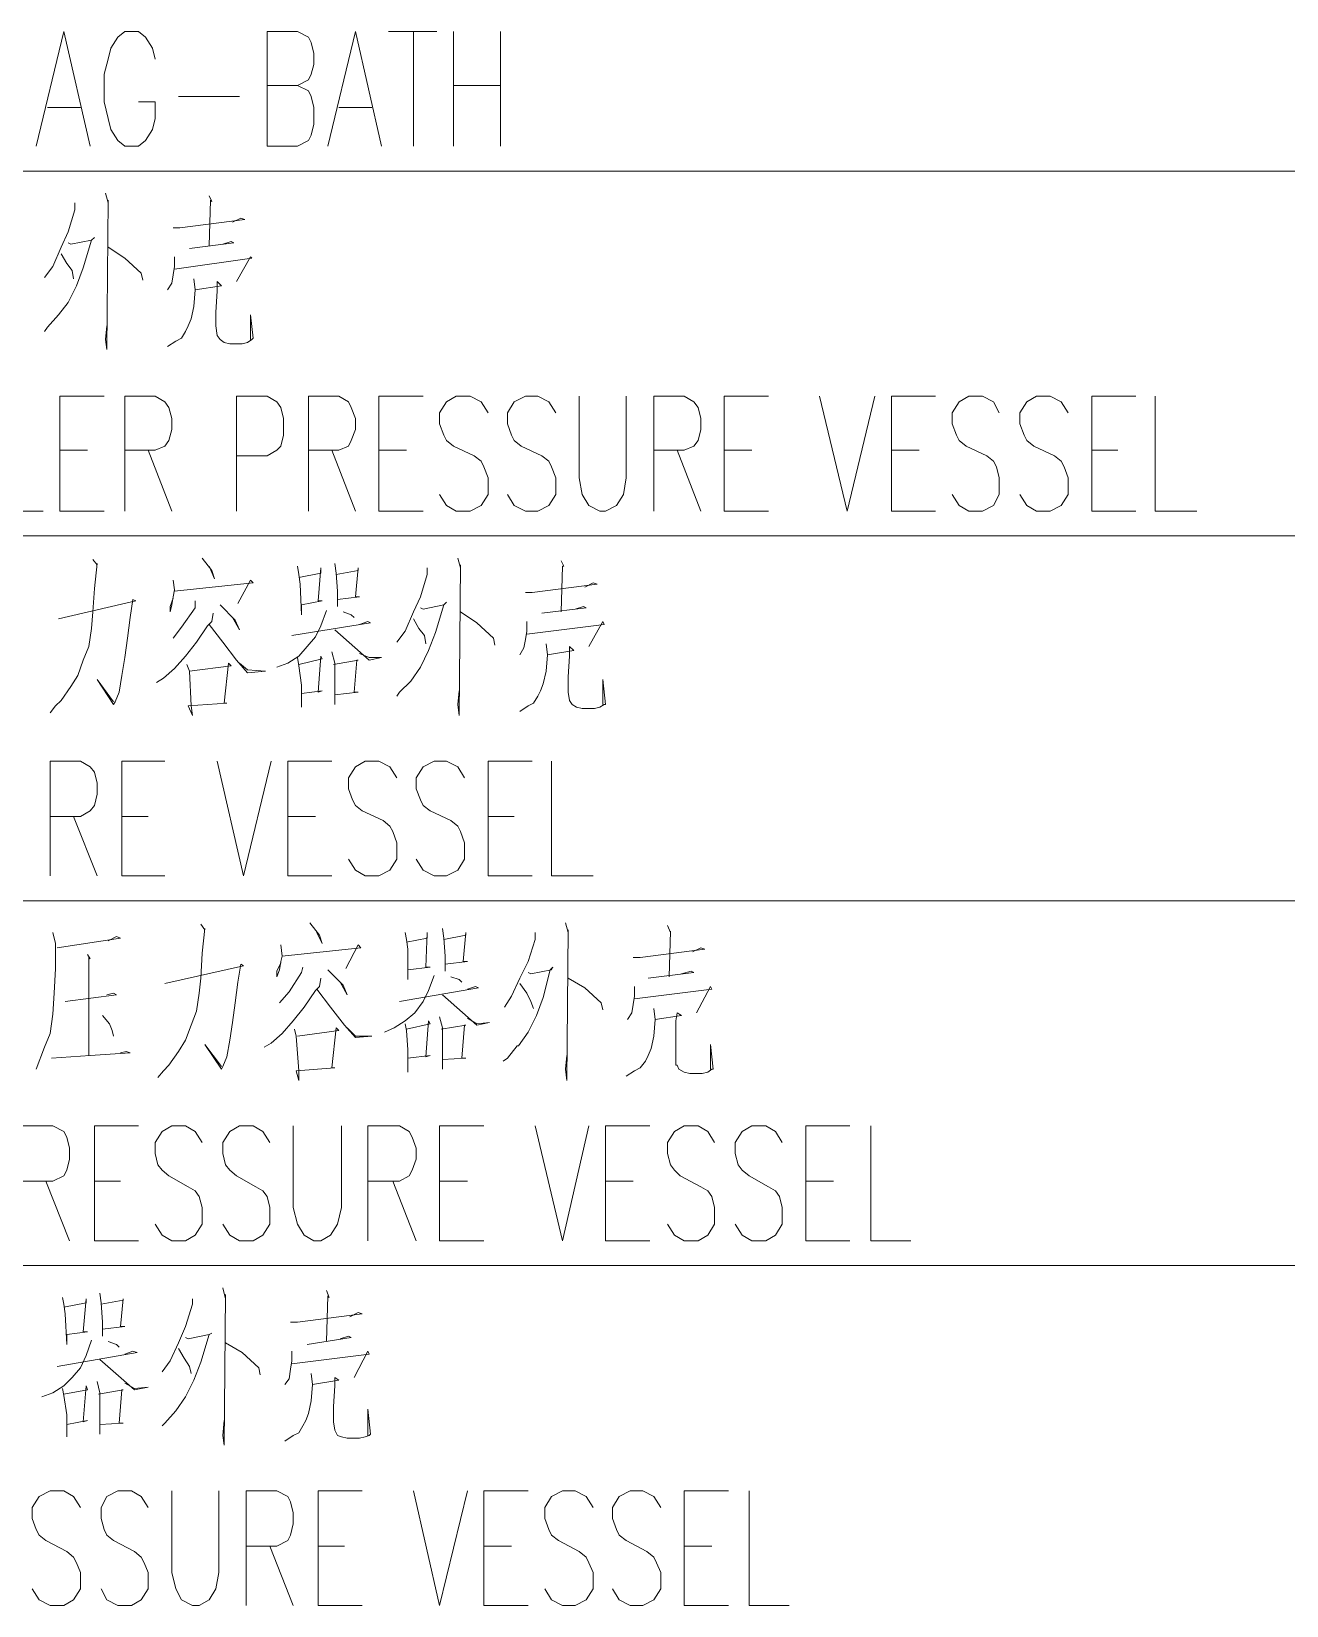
# Model space of a CAD drawing. Header units: millimetres. Extents: x 0 to 588, y 0 to 874.
# Drawn here: x 501.21 to 520.44, y 25.57 to 49.68 of the extents above; entities that cross this region are included whole.
import ezdxf

# ---------------------------------------------------------------- set-up
doc = ezdxf.new("R2010")
doc.units = ezdxf.units.MM
doc.layers.get('0').update_dxf_attribs({"lineweight": 18})

msp = doc.modelspace()

# ---------------------------------------------------------------- linework, layer by layer
at = {"color": 4, "lineweight": 0}
for points in [[(501.283, 47.919), (501.706, 49.676), (502.108, 47.919)], [(503.103, 49.252), (503.061, 49.422), (502.955, 49.591), (502.849, 49.676), (502.637, 49.676), (502.532, 49.591), (502.426, 49.422), (502.383, 49.252), (502.32, 49.02), (502.32, 48.596), (502.383, 48.342), (502.426, 48.173), (502.532, 48.004), (502.637, 47.919), (502.849, 47.919), (502.955, 48.004), (503.061, 48.173), (503.103, 48.342), (503.103, 48.596), (502.849, 48.596)], [(504.818, 47.919), (504.818, 49.676), (505.283, 49.676), (505.453, 49.591), (505.495, 49.506), (505.537, 49.337), (505.537, 49.168), (505.495, 49.02), (505.453, 48.935), (505.283, 48.85), (504.818, 48.85)], [(505.749, 47.919), (506.172, 49.676), (506.574, 47.919)], [(506.68, 49.676), (507.421, 49.676)], [(507.061, 49.676), (507.061, 47.919)], [(507.675, 49.676), (507.675, 47.919)], [(508.395, 49.676), (508.395, 47.919)], [(505.283, 48.85), (505.453, 48.766), (505.495, 48.681), (505.537, 48.512), (505.537, 48.258), (505.495, 48.088), (505.453, 48.004), (505.283, 47.919), (504.818, 47.919)], [(507.675, 48.85), (508.395, 48.85)], [(501.452, 48.512), (501.96, 48.512)], [(503.463, 48.681), (504.394, 48.681)], [(505.918, 48.512), (506.426, 48.512)], [(580.361, 47.538), (454.589, 47.538)], [(501.875, 47.051), (501.875, 46.945), (501.77, 46.607), (501.664, 46.374), (501.537, 46.077), (501.41, 45.908)], [(502.341, 47.199), (502.383, 47.051), (502.383, 47.093), (502.362, 44.807), (502.341, 44.956), (502.362, 45.167)], [(503.929, 47.157), (503.971, 47.072), (503.95, 47.093), (503.929, 46.395)], [(503.378, 46.67), (503.484, 46.67), (504.479, 46.797), (504.415, 46.818), (504.288, 46.755)], [(501.77, 46.437), (501.812, 46.416), (502.129, 46.48), (502.172, 46.522), (502.129, 46.48), (502.002, 46.056), (501.897, 45.781), (501.77, 45.527), (501.621, 45.337), (501.452, 45.146), (501.41, 45.083)], [(502.383, 46.374), (502.637, 46.204), (502.891, 45.972), (502.913, 45.866)], [(503.632, 46.353), (504.31, 46.437), (504.267, 46.458), (504.14, 46.416)], [(501.664, 46.268), (501.748, 46.12), (501.833, 46.014), (501.854, 45.887)], [(503.399, 46.226), (503.399, 46.077), (503.378, 45.95), (503.357, 45.823), (503.294, 45.718)], [(503.399, 46.035), (504.585, 46.204), (504.564, 46.226), (504.352, 45.845)], [(503.696, 45.887), (503.717, 45.718), (503.696, 45.464), (503.653, 45.273), (503.611, 45.167), (503.569, 45.083), (503.505, 44.977), (503.421, 44.934), (503.294, 44.85)], [(503.717, 45.718), (504.119, 45.781), (504.056, 45.845), (504.056, 45.696), (504.034, 45.379), (504.034, 45.167), (504.056, 45.019), (504.098, 44.956), (504.161, 44.913), (504.246, 44.892), (504.437, 44.892), (504.521, 44.913), (504.585, 44.956), (504.606, 44.977), (504.564, 45.337), (504.564, 44.956)], [(500.754, 44.088), (500.754, 42.331), (501.389, 42.331)], [(501.643, 42.331), (501.643, 44.088), (502.32, 44.088)], [(502.637, 42.331), (502.637, 44.088), (503.103, 44.088), (503.251, 44.003), (503.315, 43.918), (503.357, 43.749), (503.357, 43.58), (503.315, 43.41), (503.251, 43.326), (503.103, 43.262), (502.637, 43.262)], [(504.352, 42.331), (504.352, 44.088), (504.818, 44.088), (504.966, 44.003), (505.029, 43.918), (505.072, 43.749), (505.072, 43.495), (505.029, 43.326), (504.966, 43.262), (504.818, 43.178), (504.352, 43.178)], [(505.453, 42.331), (505.453, 44.088), (505.918, 44.088), (506.066, 44.003), (506.109, 43.918), (506.172, 43.749), (506.172, 43.58), (506.109, 43.41), (506.066, 43.326), (505.918, 43.262), (505.453, 43.262)], [(506.532, 42.331), (506.532, 44.088), (507.209, 44.088)], [(508.204, 43.834), (508.098, 44.003), (507.929, 44.088), (507.717, 44.088), (507.569, 44.003), (507.463, 43.834), (507.463, 43.664), (507.527, 43.495), (507.569, 43.41), (507.675, 43.326), (507.993, 43.178), (508.098, 43.093), (508.141, 43.008), (508.204, 42.839), (508.204, 42.585), (508.098, 42.416), (507.929, 42.331), (507.717, 42.331), (507.569, 42.416), (507.463, 42.585)], [(509.241, 43.834), (509.136, 44.003), (508.966, 44.088), (508.776, 44.088), (508.606, 44.003), (508.501, 43.834), (508.501, 43.664), (508.564, 43.495), (508.606, 43.41), (508.712, 43.326), (509.03, 43.178), (509.136, 43.093), (509.178, 43.008), (509.241, 42.839), (509.241, 42.585), (509.136, 42.416), (508.966, 42.331), (508.776, 42.331), (508.606, 42.416), (508.501, 42.585)], [(509.601, 44.088), (509.601, 42.839), (509.644, 42.585), (509.749, 42.416), (509.919, 42.331), (510.003, 42.331), (510.173, 42.416), (510.279, 42.585), (510.321, 42.839), (510.321, 44.088)], [(510.744, 42.331), (510.744, 44.088), (511.21, 44.088), (511.358, 44.003), (511.422, 43.918), (511.464, 43.749), (511.464, 43.58), (511.422, 43.41), (511.358, 43.326), (511.21, 43.262), (510.744, 43.262)], [(511.824, 42.331), (511.824, 44.088), (512.501, 44.088)], [(513.284, 44.088), (513.708, 42.331), (514.131, 44.088)], [(514.385, 42.331), (514.385, 44.088), (515.062, 44.088)], [(516.036, 43.834), (515.951, 44.003), (515.782, 44.088), (515.57, 44.088), (515.422, 44.003), (515.316, 43.834), (515.316, 43.664), (515.38, 43.495), (515.422, 43.41), (515.528, 43.326), (515.845, 43.178), (515.951, 43.093), (515.994, 43.008), (516.036, 42.839), (516.036, 42.585), (515.951, 42.416), (515.782, 42.331), (515.57, 42.331), (515.422, 42.416), (515.316, 42.585)], [(517.094, 43.834), (516.988, 44.003), (516.819, 44.088), (516.607, 44.088), (516.459, 44.003), (516.353, 43.834), (516.353, 43.664), (516.417, 43.495), (516.459, 43.41), (516.565, 43.326), (516.883, 43.178), (516.988, 43.093), (517.031, 43.008), (517.094, 42.839), (517.094, 42.585), (516.988, 42.416), (516.819, 42.331), (516.607, 42.331), (516.459, 42.416), (516.353, 42.585)], [(517.454, 42.331), (517.454, 44.088), (518.131, 44.088)], [(518.428, 44.088), (518.428, 42.331), (519.063, 42.331)], [(501.643, 43.262), (502.066, 43.262)], [(502.997, 43.262), (503.357, 42.331)], [(505.812, 43.262), (506.172, 42.331)], [(506.532, 43.262), (506.955, 43.262)], [(511.104, 43.262), (511.464, 42.331)], [(511.824, 43.262), (512.247, 43.262)], [(514.385, 43.262), (514.808, 43.262)], [(517.454, 43.262), (517.856, 43.262)], [(501.643, 42.331), (502.32, 42.331)], [(506.532, 42.331), (507.209, 42.331)], [(511.824, 42.331), (512.501, 42.331)], [(514.385, 42.331), (515.062, 42.331)], [(517.454, 42.331), (518.131, 42.331)], [(580.361, 41.95), (454.589, 41.95)], [(502.151, 41.59), (502.214, 41.505), (502.214, 41.527), (502.172, 41.146), (502.151, 40.786), (502.129, 40.532), (502.087, 40.257), (502.002, 40.045), (501.918, 39.812), (501.812, 39.643), (501.664, 39.431), (501.579, 39.346), (501.494, 39.241)], [(503.823, 41.611), (503.971, 41.421), (504.013, 41.294), (503.929, 41.484)], [(505.283, 41.484), (505.304, 41.357), (505.326, 41.209), (505.347, 40.743), (505.347, 40.892), (505.664, 40.955), (505.601, 40.955), (505.643, 41.463), (505.643, 41.378), (505.304, 41.315)], [(505.855, 41.527), (505.876, 41.378), (505.897, 41.103), (505.897, 40.87), (505.897, 40.976), (506.236, 41.019), (506.172, 41.019), (506.215, 41.463), (506.215, 41.421), (505.876, 41.357)], [(507.739, 41.611), (507.781, 41.463), (507.781, 41.505), (507.76, 39.198), (507.739, 39.368), (507.76, 39.579)], [(509.326, 41.569), (509.368, 41.484), (509.347, 41.484), (509.326, 40.786)], [(503.378, 41.273), (503.399, 41.124), (503.378, 41.019), (503.357, 40.892), (503.336, 40.786), (503.336, 40.87), (503.378, 40.997)], [(503.399, 41.103), (504.606, 41.23), (504.564, 41.273), (504.373, 40.913)], [(507.273, 41.463), (507.273, 41.357), (507.167, 41.019), (507.061, 40.786), (506.934, 40.489), (506.807, 40.32)], [(508.776, 41.082), (508.882, 41.082), (509.876, 41.209), (509.813, 41.23), (509.686, 41.167)], [(501.621, 40.68), (502.807, 40.955), (502.764, 40.976), (502.722, 40.701), (502.68, 40.384), (502.637, 40.087), (502.595, 39.812), (502.553, 39.558), (502.489, 39.41), (502.468, 39.368), (502.214, 39.749), (502.468, 39.41)], [(503.992, 40.765), (503.971, 40.638), (503.907, 40.574), (503.738, 40.32), (503.569, 40.108), (503.399, 39.918), (503.23, 39.77), (503.124, 39.706)], [(503.717, 40.955), (503.717, 40.849), (503.505, 40.553), (503.378, 40.384)], [(504.098, 40.892), (504.331, 40.659), (504.394, 40.511), (504.288, 40.701)], [(505.728, 40.807), (505.643, 40.574), (505.558, 40.405), (505.431, 40.257), (505.304, 40.108), (505.135, 40.003), (504.966, 39.939)], [(505.982, 40.786), (506.109, 40.743), (506.151, 40.701)], [(507.167, 40.849), (507.209, 40.828), (507.527, 40.892), (507.569, 40.934), (507.527, 40.892), (507.4, 40.468), (507.294, 40.193), (507.167, 39.939), (507.019, 39.727), (506.85, 39.558), (506.807, 39.495)], [(507.781, 40.786), (508.035, 40.616), (508.289, 40.384), (508.31, 40.278)], [(509.03, 40.765), (509.707, 40.849), (509.665, 40.87), (509.538, 40.828)], [(503.929, 40.595), (504.14, 40.32), (504.352, 40.045), (504.521, 39.854), (504.796, 39.876), (504.521, 39.897), (504.394, 40.003)], [(505.199, 40.426), (506.405, 40.616), (506.363, 40.638), (506.236, 40.595)], [(505.855, 40.511), (506.384, 40.045), (506.574, 40.087), (506.384, 40.087), (506.236, 40.151)], [(507.061, 40.68), (507.146, 40.532), (507.231, 40.426), (507.252, 40.299)], [(508.797, 40.638), (508.797, 40.489), (508.776, 40.362), (508.755, 40.235), (508.691, 40.13)], [(508.797, 40.447), (509.982, 40.595), (509.961, 40.638), (509.749, 40.257)], [(509.093, 40.299), (509.114, 40.13), (509.093, 39.876), (509.051, 39.685), (509.009, 39.579), (508.966, 39.495), (508.903, 39.389), (508.818, 39.346), (508.691, 39.262)], [(505.283, 40.087), (505.304, 39.96), (505.347, 39.664), (505.347, 39.325), (505.347, 39.537), (505.664, 39.579), (505.601, 39.558), (505.643, 40.108), (505.664, 40.066), (505.304, 39.981)], [(505.812, 40.172), (505.855, 40.003), (505.855, 39.368), (505.855, 39.516), (506.215, 39.558), (506.151, 39.558), (506.193, 40.045), (506.215, 40.045), (505.834, 39.981)], [(509.114, 40.13), (509.517, 40.193), (509.453, 40.257), (509.453, 40.108), (509.432, 39.791), (509.432, 39.558), (509.453, 39.431), (509.495, 39.368), (509.559, 39.325), (509.644, 39.304), (509.834, 39.304), (509.919, 39.325), (509.982, 39.368), (510.003, 39.368), (509.961, 39.749), (509.961, 39.368)], [(503.59, 39.981), (503.632, 39.876), (503.653, 39.346), (503.675, 39.198), (503.611, 39.346), (504.204, 39.389), (504.161, 39.389), (504.225, 40.003), (504.267, 39.96), (503.632, 39.876)], [(501.494, 36.743), (501.494, 38.5), (501.96, 38.5), (502.108, 38.415), (502.172, 38.33), (502.214, 38.161), (502.214, 37.992), (502.172, 37.822), (502.108, 37.738), (501.96, 37.653), (501.494, 37.653)], [(502.595, 36.743), (502.595, 38.5), (503.251, 38.5)], [(504.056, 38.5), (504.458, 36.743), (504.881, 38.5)], [(505.135, 36.743), (505.135, 38.5), (505.812, 38.5)], [(506.807, 38.246), (506.701, 38.415), (506.532, 38.5), (506.32, 38.5), (506.172, 38.415), (506.066, 38.246), (506.066, 38.076), (506.13, 37.907), (506.172, 37.822), (506.278, 37.738), (506.596, 37.59), (506.701, 37.505), (506.744, 37.42), (506.807, 37.251), (506.807, 36.997), (506.701, 36.828), (506.532, 36.743), (506.32, 36.743), (506.172, 36.828), (506.066, 36.997)], [(507.844, 38.246), (507.739, 38.415), (507.569, 38.5), (507.379, 38.5), (507.209, 38.415), (507.104, 38.246), (507.104, 38.076), (507.167, 37.907), (507.209, 37.822), (507.315, 37.738), (507.633, 37.59), (507.739, 37.505), (507.781, 37.42), (507.844, 37.251), (507.844, 36.997), (507.739, 36.828), (507.569, 36.743), (507.379, 36.743), (507.209, 36.828), (507.104, 36.997)], [(508.204, 36.743), (508.204, 38.5), (508.882, 38.5)], [(509.178, 38.5), (509.178, 36.743), (509.813, 36.743)], [(501.854, 37.653), (502.214, 36.743)], [(502.595, 37.653), (502.997, 37.653)], [(505.135, 37.653), (505.558, 37.653)], [(508.204, 37.653), (508.606, 37.653)], [(502.595, 36.743), (503.251, 36.743)], [(505.135, 36.743), (505.812, 36.743)], [(508.204, 36.743), (508.882, 36.743)], [(580.361, 36.362), (454.589, 36.362)], [(503.802, 36.002), (503.865, 35.917), (503.865, 35.939), (503.823, 35.558), (503.802, 35.177), (503.78, 34.944), (503.738, 34.669), (503.653, 34.457), (503.569, 34.224), (503.463, 34.055), (503.315, 33.843), (503.23, 33.758), (503.145, 33.653)], [(505.474, 36.023), (505.622, 35.833), (505.664, 35.706), (505.58, 35.875)], [(507.506, 35.939), (507.527, 35.79), (507.548, 35.515), (507.548, 35.282), (507.548, 35.388), (507.887, 35.431), (507.823, 35.431), (507.866, 35.875), (507.866, 35.833), (507.527, 35.769)], [(509.39, 36.023), (509.432, 35.875), (509.432, 35.917), (509.411, 33.61), (509.39, 33.78), (509.411, 33.991)], [(510.956, 35.981), (510.998, 35.875), (510.998, 35.896), (510.977, 35.198)], [(501.537, 35.875), (501.579, 35.706), (501.579, 35.325), (501.558, 34.944), (501.537, 34.626), (501.494, 34.33), (501.41, 34.118), (501.283, 33.78)], [(501.6, 35.642), (502.574, 35.79), (502.51, 35.812), (502.383, 35.748)], [(505.029, 35.685), (505.05, 35.515), (505.029, 35.431), (505.008, 35.304), (504.966, 35.198), (504.966, 35.282), (505.029, 35.409)], [(505.05, 35.515), (506.257, 35.642), (506.215, 35.685), (506.024, 35.325)], [(506.934, 35.875), (506.955, 35.769), (506.977, 35.621), (506.977, 35.155), (506.977, 35.304), (507.315, 35.346), (507.252, 35.346), (507.273, 35.875), (507.273, 35.79), (506.955, 35.727)], [(508.924, 35.875), (508.924, 35.769), (508.818, 35.431), (508.691, 35.177), (508.564, 34.901), (508.458, 34.732)], [(502.066, 35.536), (502.108, 35.473), (502.087, 35.494), (502.087, 33.991)], [(510.427, 35.494), (510.533, 35.494), (511.527, 35.621), (511.464, 35.642), (511.337, 35.579)], [(503.251, 35.092), (504.458, 35.367), (504.415, 35.388), (504.373, 35.113), (504.331, 34.796), (504.288, 34.499), (504.246, 34.224), (504.204, 33.97), (504.14, 33.822), (504.119, 33.78), (503.865, 34.161), (504.119, 33.822)], [(505.368, 35.346), (505.347, 35.261), (505.156, 34.965), (505.008, 34.796)], [(505.749, 35.304), (505.982, 35.071), (506.045, 34.923), (505.939, 35.113)], [(507.379, 35.219), (507.294, 34.986), (507.209, 34.817), (507.082, 34.647), (506.934, 34.52), (506.765, 34.415), (506.617, 34.351)], [(508.818, 35.261), (508.86, 35.24), (509.178, 35.304), (509.199, 35.346), (509.157, 35.304), (509.051, 34.88), (508.945, 34.605), (508.818, 34.351), (508.67, 34.139), (508.649, 34.139), (508.501, 33.949), (508.437, 33.907)], [(510.66, 35.177), (511.358, 35.261), (511.316, 35.282), (511.168, 35.24)], [(505.643, 35.177), (505.622, 35.05), (505.558, 34.986), (505.389, 34.732), (505.22, 34.52), (505.05, 34.33), (504.881, 34.182), (504.775, 34.118)], [(505.58, 35.007), (505.791, 34.732), (506.003, 34.457), (506.172, 34.266), (506.426, 34.288), (506.172, 34.288), (506.045, 34.415)], [(506.85, 34.817), (508.056, 35.028), (508.014, 35.05), (507.887, 35.007)], [(507.633, 35.198), (507.76, 35.155), (507.802, 35.113)], [(508.691, 35.092), (508.797, 34.944), (508.86, 34.817), (508.903, 34.711)], [(509.432, 35.177), (509.686, 35.028), (509.94, 34.796), (509.961, 34.69)], [(510.448, 35.05), (510.448, 34.901), (510.427, 34.774), (510.406, 34.647), (510.342, 34.542)], [(510.448, 34.859), (511.633, 35.007), (511.612, 35.05), (511.4, 34.647)], [(501.727, 34.817), (502.51, 34.923), (502.468, 34.944), (502.362, 34.923)], [(507.506, 34.923), (508.035, 34.457), (508.225, 34.499), (508.035, 34.478), (507.887, 34.563)], [(502.299, 34.605), (502.405, 34.478), (502.447, 34.372), (502.468, 34.288)], [(506.934, 34.478), (506.955, 34.372), (506.977, 34.076), (506.977, 33.737), (506.977, 33.949), (507.315, 33.991), (507.252, 33.97), (507.294, 34.52), (507.315, 34.478), (506.955, 34.393)], [(507.463, 34.584), (507.506, 34.415), (507.506, 33.78), (507.506, 33.928), (507.866, 33.949), (507.802, 33.949), (507.844, 34.457), (507.866, 34.457), (507.485, 34.393)], [(510.744, 34.711), (510.765, 34.542), (510.744, 34.288), (510.702, 34.097), (510.66, 33.991), (510.617, 33.907), (510.533, 33.801), (510.448, 33.758), (510.321, 33.674)], [(510.765, 34.542), (511.168, 34.605), (511.104, 34.647), (511.083, 34.52), (511.083, 33.843), (511.104, 33.843), (511.125, 33.78), (511.21, 33.737), (511.295, 33.716), (511.485, 33.716), (511.57, 33.737), (511.633, 33.78), (511.654, 33.78), (511.612, 34.161), (511.612, 33.78)], [(505.241, 34.393), (505.262, 34.288), (505.304, 33.758), (505.304, 33.61), (505.262, 33.758), (505.855, 33.801), (505.812, 33.801), (505.876, 34.415), (505.918, 34.372), (505.283, 34.288)], [(501.516, 33.949), (502.108, 33.991), (502.722, 34.034), (502.659, 34.055), (502.574, 34.034)], [(501.071, 31.155), (501.071, 32.912), (501.537, 32.912), (501.706, 32.827), (501.748, 32.742), (501.791, 32.573), (501.791, 32.404), (501.748, 32.234), (501.706, 32.15), (501.537, 32.065), (501.071, 32.065)], [(502.172, 31.155), (502.172, 32.912), (502.849, 32.912)], [(503.823, 32.658), (503.717, 32.827), (503.569, 32.912), (503.357, 32.912), (503.209, 32.827), (503.103, 32.658), (503.103, 32.488), (503.145, 32.319), (503.209, 32.234), (503.315, 32.15), (503.611, 31.98), (503.717, 31.917), (503.78, 31.832), (503.823, 31.663), (503.823, 31.409), (503.717, 31.24), (503.569, 31.155), (503.357, 31.155), (503.209, 31.24), (503.103, 31.409)], [(504.86, 32.658), (504.754, 32.827), (504.606, 32.912), (504.394, 32.912), (504.246, 32.827), (504.14, 32.658), (504.14, 32.488), (504.183, 32.319), (504.246, 32.234), (504.352, 32.15), (504.648, 31.98), (504.754, 31.917), (504.818, 31.832), (504.86, 31.663), (504.86, 31.409), (504.754, 31.24), (504.606, 31.155), (504.394, 31.155), (504.246, 31.24), (504.14, 31.409)], [(505.22, 32.912), (505.22, 31.663), (505.283, 31.409), (505.389, 31.24), (505.537, 31.155), (505.643, 31.155), (505.791, 31.24), (505.897, 31.409), (505.961, 31.663), (505.961, 32.912)], [(506.363, 31.155), (506.363, 32.912), (506.85, 32.912), (506.998, 32.827), (507.04, 32.742), (507.104, 32.573), (507.104, 32.404), (507.04, 32.234), (506.998, 32.15), (506.85, 32.065), (506.363, 32.065)], [(507.463, 31.155), (507.463, 32.912), (508.141, 32.912)], [(508.924, 32.912), (509.347, 31.155), (509.749, 32.912)], [(510.003, 31.155), (510.003, 32.912), (510.681, 32.912)], [(511.676, 32.658), (511.57, 32.827), (511.422, 32.912), (511.21, 32.912), (511.062, 32.827), (510.956, 32.658), (510.956, 32.488), (510.998, 32.319), (511.062, 32.234), (511.146, 32.15), (511.464, 31.98), (511.57, 31.917), (511.633, 31.832), (511.676, 31.663), (511.676, 31.409), (511.57, 31.24), (511.422, 31.155), (511.21, 31.155), (511.062, 31.24), (510.956, 31.409)], [(512.713, 32.658), (512.607, 32.827), (512.459, 32.912), (512.247, 32.912), (512.099, 32.827), (511.993, 32.658), (511.993, 32.488), (512.035, 32.319), (512.099, 32.234), (512.205, 32.15), (512.501, 31.98), (512.607, 31.917), (512.67, 31.832), (512.713, 31.663), (512.713, 31.409), (512.607, 31.24), (512.459, 31.155), (512.247, 31.155), (512.099, 31.24), (511.993, 31.409)], [(513.073, 31.155), (513.073, 32.912), (513.75, 32.912)], [(514.067, 32.912), (514.067, 31.155), (514.681, 31.155)], [(501.431, 32.065), (501.791, 31.155)], [(502.172, 32.065), (502.574, 32.065)], [(506.744, 32.065), (507.104, 31.155)], [(507.463, 32.065), (507.887, 32.065)], [(510.003, 32.065), (510.427, 32.065)], [(513.073, 32.065), (513.496, 32.065)], [(502.172, 31.155), (502.849, 31.155)], [(507.463, 31.155), (508.141, 31.155)], [(510.003, 31.155), (510.681, 31.155)], [(513.073, 31.155), (513.75, 31.155)], [(580.361, 30.774), (454.589, 30.774)], [(504.14, 30.435), (504.183, 30.266), (504.183, 30.329), (504.161, 28.022), (504.14, 28.17), (504.161, 28.403)], [(505.728, 30.393), (505.77, 30.287), (505.749, 30.308), (505.728, 29.61)], [(501.685, 30.287), (501.706, 30.181), (501.727, 30.033), (501.748, 29.567), (501.748, 29.716), (502.066, 29.758), (502.002, 29.758), (502.045, 30.266), (502.045, 30.202), (501.706, 30.139)], [(502.256, 30.351), (502.278, 30.202), (502.299, 29.906), (502.299, 29.694), (502.299, 29.8), (502.637, 29.843), (502.574, 29.843), (502.616, 30.266), (502.616, 30.245), (502.278, 30.181)], [(503.675, 30.266), (503.675, 30.181), (503.569, 29.843), (503.463, 29.589), (503.336, 29.313), (503.209, 29.144)], [(505.177, 29.906), (505.283, 29.906), (506.278, 30.033), (506.215, 30.054), (506.088, 29.991)], [(503.569, 29.673), (503.611, 29.652), (503.929, 29.716), (503.971, 29.737), (503.929, 29.716), (503.802, 29.292), (503.696, 29.017), (503.569, 28.763), (503.421, 28.551), (503.251, 28.361), (503.209, 28.319)], [(505.431, 29.567), (506.109, 29.673), (506.066, 29.694), (505.939, 29.652)], [(502.129, 29.631), (502.045, 29.398), (501.96, 29.208), (501.833, 29.059), (501.706, 28.932), (501.537, 28.827), (501.367, 28.763)], [(501.6, 29.229), (502.828, 29.44), (502.764, 29.462), (502.637, 29.419)], [(502.383, 29.61), (502.51, 29.567), (502.553, 29.525)], [(503.463, 29.504), (503.548, 29.356), (503.632, 29.229), (503.653, 29.123)], [(504.183, 29.589), (504.437, 29.44), (504.691, 29.208), (504.712, 29.102)], [(505.199, 29.462), (505.199, 29.313), (505.177, 29.186), (505.156, 29.038), (505.093, 28.954)], [(505.199, 29.271), (506.384, 29.419), (506.363, 29.462), (506.151, 29.059)], [(502.256, 29.335), (502.786, 28.869), (502.997, 28.911), (502.786, 28.89), (502.637, 28.975)], [(501.685, 28.89), (501.706, 28.784), (501.748, 28.488), (501.748, 28.149), (501.748, 28.34), (502.066, 28.403), (502.002, 28.382), (502.045, 28.932), (502.066, 28.869), (501.706, 28.805)], [(502.214, 28.996), (502.256, 28.827), (502.256, 28.192), (502.256, 28.34), (502.616, 28.361), (502.553, 28.361), (502.595, 28.869), (502.616, 28.869), (502.235, 28.805)], [(505.495, 29.123), (505.516, 28.954), (505.495, 28.7), (505.453, 28.509), (505.41, 28.403), (505.368, 28.319), (505.304, 28.213), (505.22, 28.17), (505.093, 28.086)], [(505.516, 28.954), (505.918, 29.017), (505.855, 29.059), (505.855, 28.932), (505.834, 28.615), (505.834, 28.382), (505.855, 28.255), (505.897, 28.17), (505.961, 28.149), (506.045, 28.128), (506.236, 28.128), (506.32, 28.149), (506.384, 28.17), (506.405, 28.192), (506.363, 28.573), (506.363, 28.17)], [(501.96, 27.07), (501.854, 27.239), (501.706, 27.324), (501.494, 27.324), (501.325, 27.239), (501.219, 27.07), (501.219, 26.9), (501.283, 26.731), (501.325, 26.646), (501.431, 26.562), (501.748, 26.392), (501.854, 26.308), (501.897, 26.223), (501.96, 26.075), (501.96, 25.821), (501.854, 25.652), (501.706, 25.567), (501.494, 25.567), (501.325, 25.652), (501.219, 25.821)], [(502.997, 27.07), (502.891, 27.239), (502.743, 27.324), (502.532, 27.324), (502.362, 27.239), (502.278, 27.07), (502.278, 26.9), (502.32, 26.731), (502.362, 26.646), (502.468, 26.562), (502.786, 26.392), (502.891, 26.308), (502.934, 26.223), (502.997, 26.075), (502.997, 25.821), (502.891, 25.652), (502.743, 25.567), (502.532, 25.567), (502.362, 25.652), (502.278, 25.821)], [(503.357, 27.324), (503.357, 26.075), (503.421, 25.821), (503.505, 25.652), (503.675, 25.567), (503.78, 25.567), (503.929, 25.652), (504.034, 25.821), (504.077, 26.075), (504.077, 27.324)], [(504.5, 25.567), (504.5, 27.324), (504.966, 27.324), (505.135, 27.239), (505.177, 27.154), (505.22, 26.985), (505.22, 26.816), (505.177, 26.646), (505.135, 26.562), (504.966, 26.477), (504.5, 26.477)], [(505.601, 25.567), (505.601, 27.324), (506.278, 27.324)], [(507.061, 27.324), (507.463, 25.567), (507.887, 27.324)], [(508.141, 25.567), (508.141, 27.324), (508.818, 27.324)], [(509.813, 27.07), (509.707, 27.239), (509.538, 27.324), (509.347, 27.324), (509.178, 27.239), (509.072, 27.07), (509.072, 26.9), (509.136, 26.731), (509.178, 26.646), (509.284, 26.562), (509.601, 26.392), (509.707, 26.308), (509.749, 26.223), (509.813, 26.075), (509.813, 25.821), (509.707, 25.652), (509.538, 25.567), (509.347, 25.567), (509.178, 25.652), (509.072, 25.821)], [(510.85, 27.07), (510.744, 27.239), (510.575, 27.324), (510.384, 27.324), (510.215, 27.239), (510.109, 27.07), (510.109, 26.9), (510.173, 26.731), (510.215, 26.646), (510.321, 26.562), (510.638, 26.392), (510.744, 26.308), (510.787, 26.223), (510.85, 26.075), (510.85, 25.821), (510.744, 25.652), (510.575, 25.567), (510.384, 25.567), (510.215, 25.652), (510.109, 25.821)], [(511.21, 25.567), (511.21, 27.324), (511.887, 27.324)], [(512.205, 27.324), (512.205, 25.567), (512.819, 25.567)], [(504.86, 26.477), (505.22, 25.567)], [(505.601, 26.477), (506.003, 26.477)], [(508.141, 26.477), (508.564, 26.477)], [(511.21, 26.477), (511.633, 26.477)], [(505.601, 25.567), (506.278, 25.567)], [(508.141, 25.567), (508.818, 25.567)], [(511.21, 25.567), (511.887, 25.567)]]:
    msp.add_lwpolyline(points, dxfattribs=at)

doc.saveas('drawing.dxf')
